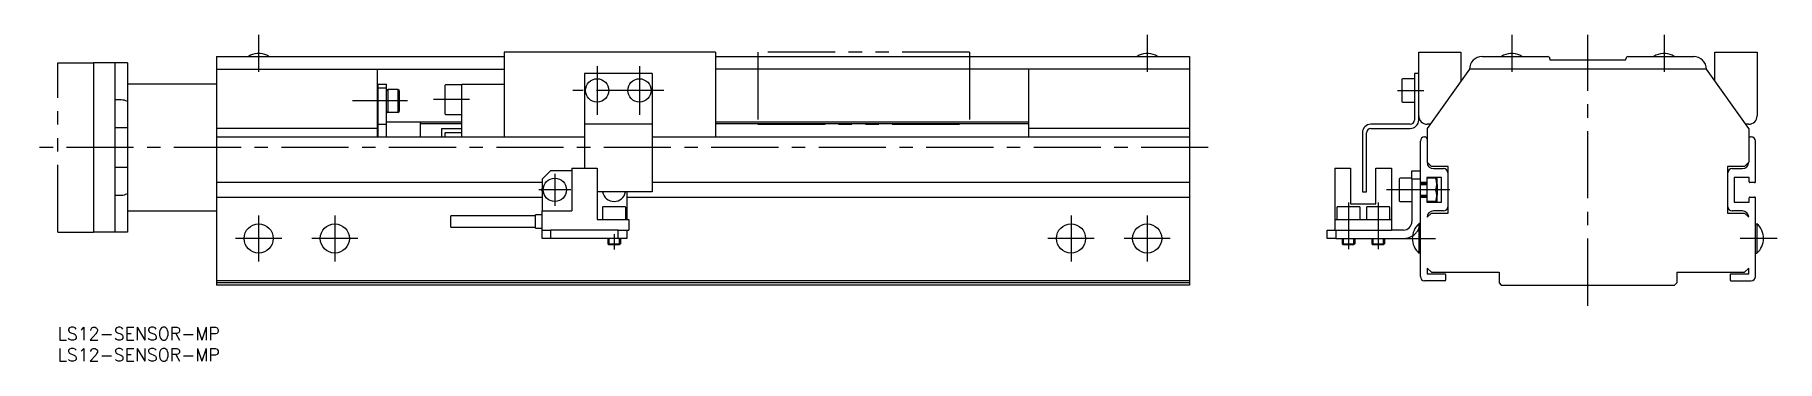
# Model space of a CAD drawing. Extents: x -5 to 406, y -8 to 69.
import ezdxf

# ---------------------------------------------------------------- set-up
doc = ezdxf.new("R2010")
doc.units = 0
doc.header["$LTSCALE"] = 0.5
for name, pattern in [('CENTER', [50.8, 31.75, -6.35, 6.35, -6.35]), ('DASHED', [19.05, 12.7, -6.35]), ('PHANTOM', [63.5, 31.75, -6.35, 6.35, -6.35, 6.35, -6.35])]:
    doc.linetypes.add(name, pattern=pattern)
for name, color, linetype in [('MSM_CENTER', 1, 'CENTER'), ('MSM_CONTINUOUS', 7, 'CONTINUOUS'), ('MSM_DASHED', 4, 'DASHED'), ('MSM_IMAGINARY', 6, 'PHANTOM'), ('MSM_NARROW', 5, 'CONTINUOUS'), ('MSM_PART_NUMBER', 7, 'CONTINUOUS')]:
    doc.layers.add(name, color=color, linetype=linetype)
doc.styles.get("Standard").update_dxf_attribs({"font": 'txt.shx', "height": 3, "bigfont": 'bigfont.shx'})

msp = doc.modelspace()

# ---------------------------------------------------------------- linework, layer by layer
at = {"layer": 'MSM_CENTER'}
for p, q in [((47.5, 69.13), (47.5, 60.42)), ((257.5, 69.13), (257.5, 60.42)), ((343.67, 69.13), (343.67, 60.42)), ((361.67, 5.09), (361.67, 69.13)), ((379.67, 69.13), (379.67, 60.42)), ((127.5, 61.75), (127.5, 50.25)), ((137.5, 61.75), (137.5, 50.25)), ((97.37, 53.81), (88.86, 53.81)), ((143.25, 56), (121.75, 56)), ((316.67, 56), (322.9, 56)), ((82.7, 53.5), (69.7, 53.5)), ((271.95, 42.5), (-5.4, 42.5)), ((117.5, 36.25), (117.5, 28.75)), ((121.25, 32.5), (113.75, 32.5)), ((305.07, 29.49), (305.07, 18.49)), ((312.07, 29.49), (312.07, 18.49)), ((329.07, 32.5), (314.07, 32.5)), ((47.5, 26.45), (47.5, 15.55)), ((65.5, 26.45), (65.5, 15.55)), ((239.5, 26.45), (239.5, 15.55)), ((257.5, 26.45), (257.5, 15.55)), ((52.95, 21), (42.05, 21)), ((70.95, 21), (60.05, 21)), ((131.5, 22), (131.5, 18.36)), ((244.95, 21), (234.05, 21)), ((262.95, 21), (252.05, 21)), ((316.93, 21), (325.65, 21)), ((406.4, 21), (397.68, 21))]:
    msp.add_line(p, q, dxfattribs=at)
at = {"layer": 'MSM_CONTINUOUS'}
for p, q in [((16.5, 62.5), (8.5, 62.5)), ((8.5, 62.5), (8.5, 22.5)), ((13.5, 62.5), (13.5, 22.5)), ((16.5, 62.5), (16.5, 22.5)), ((37.5, 64), (105.5, 64)), ((37.5, 64), (37.5, 10)), ((47.82, 64.7), (47.18, 64.7)), ((155.5, 65), (105.5, 65)), ((105.5, 65), (105.5, 45)), ((155.5, 65), (155.5, 45)), ((155.5, 64), (267.5, 64)), ((257.82, 64.7), (257.18, 64.7)), ((267.5, 64), (267.5, 10)), ((321.67, 50), (321.67, 65)), ((321.67, 65), (331.67, 65)), ((331.67, 65), (331.67, 58.2)), ((336.67, 64), (352.17, 64)), ((343.98, 64.7), (343.35, 64.7)), ((352.67, 63.5), (352.67, 63.2)), ((352.67, 63.2), (370.67, 63.2)), ((370.67, 63.2), (370.67, 63.5)), ((371.17, 64), (386.67, 64)), ((379.98, 64.7), (379.35, 64.7)), ((391.67, 58.2), (391.67, 65)), ((391.67, 65), (401.67, 65)), ((401.67, 65), (401.67, 50)), ((37.5, 61), (105.5, 61)), ((75.5, 61), (75.5, 45)), ((124.5, 60), (124.5, 37.6)), ((140.5, 60), (124.5, 60)), ((140.5, 60), (140.5, 32)), ((267.5, 61), (155.5, 61)), ((229.5, 45), (229.5, 61)), ((317.67, 58.55), (317.67, 53.45)), ((320.67, 58.75), (317.87, 58.75)), ((320.67, 60), (320.67, 49)), ((321.67, 60), (320.67, 60)), ((321.67, 49), (321.67, 60)), ((333.67, 61), (323.67, 47)), ((389.67, 61), (333.67, 61)), ((399.67, 47), (389.67, 61)), ((14.99, 53.75), (13.5, 53.75)), ((37.5, 57.5), (16.5, 57.5)), ((75.7, 55), (75.5, 55)), ((75.7, 57.5), (77.7, 57.5)), ((75.7, 57.5), (75.7, 45)), ((77.7, 56.5), (75.7, 56.5)), ((77.7, 45), (77.7, 57.5)), ((77.7, 55.95), (78, 56.25)), ((80.4, 56.25), (78, 56.25)), ((78, 56.25), (78, 50.75)), ((80.7, 55.95), (80.4, 56.25)), ((80.4, 56.25), (80.4, 50.75)), ((80.7, 55.95), (80.7, 51.05)), ((91.5, 57.11), (91.5, 50.51)), ((95.5, 57.31), (91.7, 57.31)), ((95.5, 45), (95.5, 57.5)), ((95.5, 57.5), (105.5, 57.5)), ((75.5, 52), (75.7, 52)), ((77.7, 51.05), (78, 50.75)), ((80.4, 50.75), (78, 50.75)), ((80.4, 50.75), (80.7, 51.05)), ((91.7, 50.31), (95.5, 50.31)), ((317.87, 53.25), (320.67, 53.25)), ((13.5, 47.25), (16.5, 47.25)), ((75.5, 47), (37.5, 47)), ((75.7, 48), (77.7, 48)), ((95.5, 48.5), (77.7, 48.5)), ((85.7, 48.5), (85.7, 45)), ((90.7, 46.97), (95.5, 46.97)), ((90.7, 46.97), (90.7, 45)), ((91.5, 45.8), (91.5, 45)), ((95.5, 46), (91.7, 46)), ((140.5, 48), (124.5, 48)), ((229.5, 48.5), (155.5, 48.5)), ((267.5, 47), (229.5, 47)), ((308.37, 46), (308.37, 32)), ((309.37, 32), (309.37, 46)), ((319.67, 48), (310.37, 48)), ((310.37, 47), (319.67, 47)), ((324.38, 48), (323.67, 48)), ((323.67, 47), (323.67, 39)), ((399.67, 48), (398.95, 48)), ((399.67, 47), (399.67, 39)), ((37.5, 45), (124.5, 45)), ((140.5, 45), (267.5, 45)), ((322.07, 12), (322.07, 44)), ((323.07, 45), (323.17, 45)), ((400.17, 45), (400.27, 45)), ((401.27, 34.4), (401.27, 44)), ((16.5, 37.75), (13.5, 37.75)), ((121.5, 37.6), (127.5, 37.6)), ((121.5, 37.6), (121.5, 27.5)), ((127.5, 37.6), (127.5, 25.5)), ((301.87, 37.6), (305.57, 37.6)), ((301.87, 37.6), (301.87, 25.5)), ((305.57, 37.6), (305.57, 29.2)), ((311.57, 29.2), (311.57, 37.6)), ((311.57, 37.6), (315.27, 37.6)), ((315.27, 37.6), (315.27, 25.5)), ((323.67, 39), (324.67, 38)), ((328.67, 38), (324.67, 38)), ((325.17, 37.5), (327.57, 37.5)), ((328.67, 27), (328.67, 38)), ((398.67, 38), (394.67, 38)), ((394.67, 38), (394.67, 27)), ((395.77, 37.5), (398.17, 37.5)), ((398.67, 38), (399.67, 39)), ((114.5, 34.2), (37.5, 34.2)), ((116.5, 37), (114.5, 35)), ((114.5, 35), (114.5, 27.5)), ((121.5, 37), (116.5, 37)), ((267.5, 34.2), (140.5, 34.2)), ((317.07, 35.05), (317.07, 29.95)), ((320.07, 35.25), (317.27, 35.25)), ((320.07, 35), (320.07, 37)), ((320.07, 37), (322.07, 37)), ((320.07, 35), (320.07, 25)), ((322.07, 35), (320.07, 35)), ((322.07, 34), (323.57, 34)), ((323.37, 34.2), (322.27, 34.2)), ((327.07, 35.4), (323.57, 35.4)), ((323.57, 35.4), (323.57, 29.6)), ((325.97, 35.25), (323.57, 35.25)), ((325.97, 35.25), (325.97, 29.75)), ((325.97, 33.83), (326.07, 33.73)), ((326.07, 33.73), (326.07, 31.27)), ((327.07, 29.6), (327.07, 35.4)), ((328.57, 36.5), (328.57, 28.5)), ((394.77, 28.5), (394.77, 36.5)), ((399.77, 35.4), (396.27, 35.4)), ((396.27, 35.4), (396.27, 29.6)), ((399.77, 34.4), (399.77, 35.4)), ((401.07, 34.2), (399.97, 34.2)), ((13.5, 31.25), (14.99, 31.25)), ((37.5, 30.8), (114.5, 30.8)), ((114.32, 32.5), (114.5, 32.8)), ((114.5, 32.2), (114.32, 32.5)), ((140.5, 32), (127.5, 32)), ((134.5, 32), (134.5, 25.5)), ((134.5, 30.8), (267.5, 30.8)), ((305.57, 29.2), (311.57, 29.2)), ((308.37, 32), (309.37, 32)), ((317.27, 29.75), (320.07, 29.75)), ((322.07, 31), (323.57, 31)), ((322.27, 30.8), (323.37, 30.8)), ((325.72, 32.5), (323.57, 32.5)), ((325.97, 29.75), (323.57, 29.75)), ((323.57, 29.6), (327.07, 29.6)), ((326.07, 31.27), (325.97, 31.17)), ((396.27, 29.6), (399.77, 29.6)), ((399.77, 29.6), (399.77, 30.6)), ((399.97, 30.8), (401.07, 30.8)), ((401.27, 12), (401.27, 30.6)), ((16.5, 27.5), (37.5, 27.5)), ((112.9, 26.35), (92.9, 26.35)), ((92.9, 23.65), (92.9, 26.35)), ((114.4, 26.6), (112.9, 26.6)), ((112.9, 23.4), (112.9, 26.6)), ((114.4, 27.5), (114.4, 23)), ((114.4, 27.5), (121.5, 27.5)), ((127.5, 25.5), (135, 25.5)), ((128.75, 28.3), (128.75, 25.5)), ((129.19, 28.5), (128.95, 28.5)), ((134.05, 28.5), (129.19, 28.5)), ((134.25, 25.5), (134.25, 28.3)), ((135, 25.5), (135, 23)), ((301.87, 25.5), (301.87, 23)), ((301.87, 25.5), (315.27, 25.5)), ((302.32, 28.3), (302.32, 25.5)), ((307.62, 28.5), (302.52, 28.5)), ((307.82, 25.5), (307.82, 28.3)), ((309.32, 28.3), (309.32, 25.5)), ((314.62, 28.5), (309.52, 28.5)), ((314.82, 25.5), (314.82, 28.3)), ((315.27, 25.5), (315.27, 23)), ((324.67, 27), (323.67, 26)), ((324.67, 27), (328.67, 27)), ((327.57, 27.5), (325.17, 27.5)), ((394.67, 27), (398.67, 27)), ((398.17, 27.5), (395.77, 27.5)), ((399.67, 26), (398.67, 27)), ((16.5, 22.5), (8.5, 22.5)), ((92.9, 23.65), (112.9, 23.65)), ((112.9, 23.4), (114.4, 23.4)), ((114.4, 23), (114.7, 23)), ((114.5, 21), (114.5, 23)), ((116.5, 21), (114.5, 21)), ((114.7, 23), (116.5, 23)), ((116.5, 23), (116.5, 21)), ((132.5, 23), (116.5, 23)), ((132.5, 21), (116.5, 21)), ((130, 21), (130, 19.77)), ((132.5, 21), (132.5, 23)), ((132.5, 23), (134.3, 23)), ((134.5, 21), (132.5, 21)), ((133, 21), (133, 19.77)), ((134.3, 23), (135, 23)), ((134.5, 23), (134.5, 21)), ((300.07, 21), (300.07, 23)), ((300.07, 23), (301.87, 23)), ((302.07, 21), (300.07, 21)), ((301.87, 23), (315.27, 23)), ((302.07, 23), (302.07, 21)), ((302.07, 21), (318.07, 21)), ((303.57, 20.99), (303.57, 19.77)), ((306.57, 20.99), (306.57, 19.77)), ((310.57, 20.99), (310.57, 19.77)), ((313.57, 20.99), (313.57, 19.77)), ((318.07, 23), (315.27, 23)), ((321.72, 24.45), (321.72, 17.55)), ((322.07, 24.45), (321.72, 24.45)), ((401.27, 24.45), (401.61, 24.45)), ((401.61, 24.45), (401.61, 17.55)), ((130.27, 19.5), (130, 19.77)), ((130, 19.77), (133, 19.77)), ((132.73, 19.5), (130.27, 19.5)), ((133, 19.77), (132.73, 19.5)), ((303.84, 19.49), (303.57, 19.77)), ((303.57, 19.77), (306.57, 19.77)), ((306.3, 19.49), (303.84, 19.49)), ((306.57, 19.77), (306.3, 19.49)), ((310.84, 19.49), (310.57, 19.77)), ((310.57, 19.77), (313.57, 19.77)), ((313.3, 19.49), (310.84, 19.49)), ((313.57, 19.77), (313.3, 19.49)), ((322.07, 17.55), (321.72, 17.55)), ((401.27, 17.55), (401.61, 17.55)), ((323.67, 14), (323.67, 12.6)), ((323.67, 14), (324.67, 13)), ((327.87, 12.6), (323.67, 12.6)), ((324.67, 13), (340.67, 13)), ((328.07, 11.2), (328.07, 12.4)), ((340.67, 13), (340.67, 10.5)), ((382.67, 13), (398.67, 13)), ((382.67, 13), (382.67, 10.5)), ((395.27, 12.4), (395.27, 11.2)), ((399.67, 12.6), (395.47, 12.6)), ((398.67, 13), (399.67, 14)), ((399.67, 12.6), (399.67, 14)), ((267.5, 11), (37.5, 11)), ((267.5, 10.5), (37.5, 10.5)), ((267.5, 10), (37.5, 10)), ((327.87, 11), (323.07, 11)), ((340.67, 10.5), (341.17, 10)), ((341.17, 10), (382.17, 10)), ((382.67, 10.5), (382.17, 10)), ((395.47, 11), (400.27, 11))]:
    msp.add_line(p, q, dxfattribs=at)
for centre, radius in [((127.5, 56), 2.75), ((137.5, 56), 2.75), ((117.5, 32.5), 2.75), ((47.5, 21), 3.45), ((65.5, 21), 3.45), ((239.5, 21), 3.45), ((257.5, 21), 3.45)]:
    msp.add_circle(centre, radius, dxfattribs=at)
for centre, radius, start, end in [((47.18, 61.25), 3.45, 90, 127.1458), ((47.82, 61.25), 3.45, 52.8542, 90), ((257.18, 61.25), 3.45, 90, 127.1458), ((257.82, 61.25), 3.45, 52.8542, 90), ((336.67, 61), 3, 90, 180), ((343.35, 61.25), 3.45, 90, 127.1458), ((343.98, 61.25), 3.45, 52.8542, 90), ((352.17, 63.5), 0.5, 0, 90), ((371.17, 63.5), 0.5, 90, 180), ((379.35, 61.25), 3.45, 90, 127.1458), ((379.98, 61.25), 3.45, 52.8542, 90), ((386.67, 61), 3, 0, 90), ((317.87, 58.55), 0.2, 90, 180), ((14.88, 50), 3.76, 64.5067, 88.3141), ((75.4, 55.2), 0.3, 0.0006, 70.5291), ((91.7, 57.11), 0.2, 89.9987, 180.0002), ((91.7, 50.51), 0.2, 179.998, 270.0031), ((317.87, 53.45), 0.2, 180, 270), ((323.67, 50), 2, 180, 270), ((399.67, 50), 2, 270, 0), ((91.7, 45.8), 0.2, 89.9969, 180.002), ((310.37, 46), 2, 90, 180), ((310.37, 46), 1, 90, 180), ((319.67, 49), 1, 270, 0), ((319.67, 49), 2, 270, 0), ((323.07, 44), 1, 90, 180), ((323.17, 44.5), 0.5, 0, 90), ((400.17, 44.5), 0.5, 90, 180), ((400.27, 44), 1, 0, 90), ((325.17, 39), 1.5, 180, 270), ((327.57, 36.5), 1, 0, 90), ((395.77, 36.5), 1, 90, 180), ((398.17, 39), 1.5, 270, 0), ((317.27, 35.05), 0.2, 90, 180), ((322.27, 34.4), 0.2, 180, 270), ((323.37, 34.4), 0.2, 270, 0), ((321.99, 33.87), 3.97, 339.7439, 20.2561), ((399.97, 34.4), 0.2, 180, 270), ((401.07, 34.4), 0.2, 270, 0), ((14.88, 35), 3.76, 271.6859, 295.4933), ((131.5, 32.5), 2.75, 190.4758, 349.5242), ((317.27, 29.95), 0.2, 179.9998, 270), ((322.27, 30.6), 0.2, 90, 180), ((323.37, 30.6), 0.2, 0, 90), ((321.99, 31.13), 3.97, 339.7439, 20.2561), ((399.97, 30.6), 0.2, 90, 180), ((401.07, 30.6), 0.2, 0, 90), ((128.95, 28.3), 0.2, 89.9978, 180.0011), ((134.05, 28.3), 0.2, 359.9989, 90.0022), ((302.52, 28.3), 0.2, 90.0002, 180.0001), ((307.62, 28.3), 0.2, 0, 90), ((309.52, 28.3), 0.2, 90.0004, 180.0001), ((314.62, 28.3), 0.2, 0.0002, 89.9997), ((318.07, 25), 2, 270, 0), ((318.07, 24.99), 4, 352.0968, 359.9722), ((325.17, 26), 1.5, 90, 180), ((327.57, 28.5), 1, 270, 0), ((395.77, 28.5), 1, 180, 270), ((398.17, 26), 1.5, 0, 90), ((318.07, 25), 4, 270, 302.2441), ((324.77, 21), 4.6, 131.4096, 228.5904), ((398.57, 21), 4.6, 311.4096, 48.5904), ((327.87, 12.4), 0.2, 0, 90), ((395.47, 12.4), 0.2, 90, 180), ((323.07, 12), 1, 180, 270), ((327.87, 11.2), 0.2, 270, 0), ((395.47, 11.2), 0.2, 180, 270), ((400.27, 12), 1, 270, 0)]:
    msp.add_arc(centre, radius, start, end, dxfattribs=at)
at = {"layer": 'MSM_DASHED'}
msp.add_arc((318.07, 24.99), 4, 302.382, 352.0968, dxfattribs=at)
at = {"layer": 'MSM_IMAGINARY'}
for p, q in [((0, 22.5), (0, 62.5)), ((0, 62.5), (8.5, 62.5)), ((165.5, 65), (165.5, 48)), ((215.5, 65), (165.5, 65)), ((215.5, 65), (215.5, 48)), ((165.5, 48), (215.5, 48)), ((0, 22.5), (8.5, 22.5))]:
    msp.add_line(p, q, dxfattribs=at)
at = {"layer": 'MSM_NARROW'}
for p, q in [((75.5, 54.73), (75.7, 54.73)), ((75.5, 52.27), (75.7, 52.27)), ((95.5, 48.09), (85.7, 48.09)), ((229.5, 48.09), (155.5, 48.09)), ((322.07, 33.73), (323.57, 33.73)), ((325.97, 33.73), (326.07, 33.73)), ((322.07, 31.27), (323.57, 31.27)), ((325.97, 31.27), (326.07, 31.27)), ((130.27, 21), (130.27, 19.5)), ((132.73, 21), (132.73, 19.5)), ((303.84, 20.99), (303.84, 19.49)), ((306.3, 20.99), (306.3, 19.49)), ((310.84, 20.99), (310.84, 19.49)), ((313.3, 20.99), (313.3, 19.49))]:
    msp.add_line(p, q, dxfattribs=at)

# ---------------------------------------------------------------- texts
at = {"layer": 'MSM_PART_NUMBER'}
for p in [(0, -3), (0, -8)]:
    msp.add_text('LS12-SENSOR-MP', height=3, dxfattribs=at).set_placement(p)

doc.saveas('drawing.dxf')
